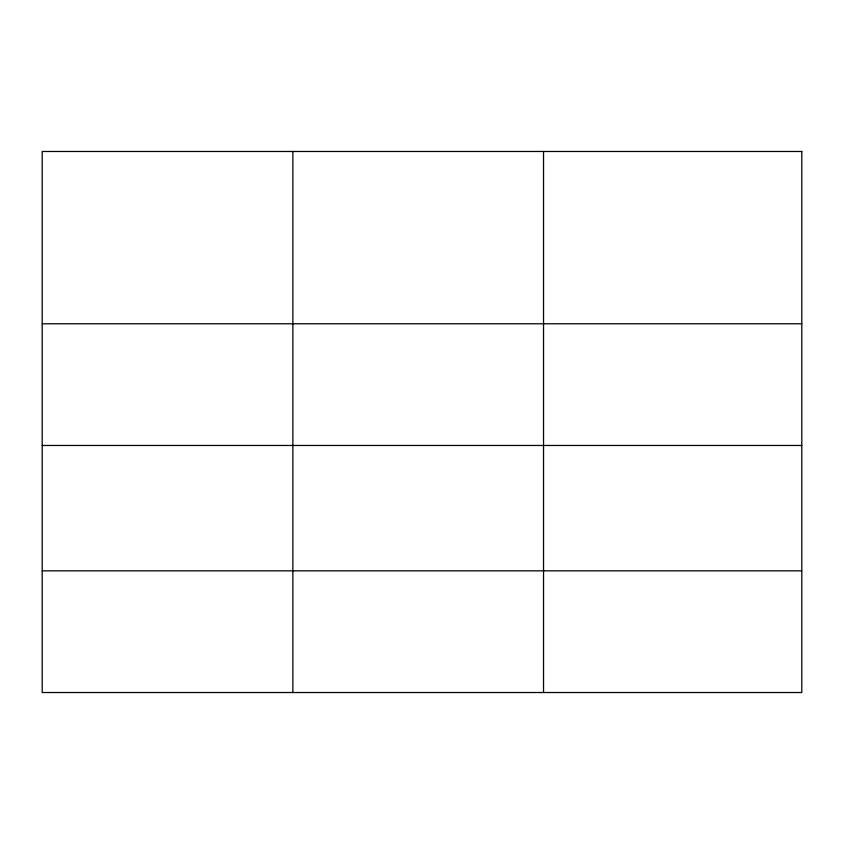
<?xml version="1.0" encoding="UTF-8"?>
<svg xmlns="http://www.w3.org/2000/svg" width="844" height="844" viewBox="0 0 844 844"><rect width="100%" height="100%" fill="white"/><g stroke="black" fill="none" stroke-linecap="round" stroke-linejoin="round"><path stroke-width="1.27" d="M42.2 323.779L801.8 323.779M42.2 445.463L801.8 445.463M42.2 570.839L801.8 570.839M543.536 151.477L543.536 692.523M292.868 151.477L292.868 692.523M801.8 151.477L42.2 151.477L42.2 692.523L801.8 692.523L801.8 151.477"/></g></svg>
